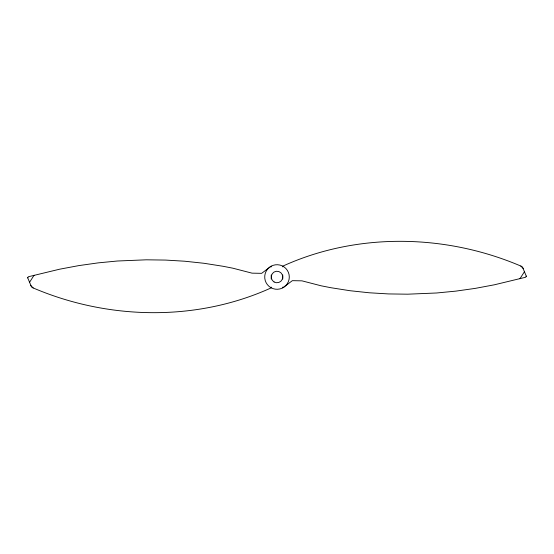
<?xml version="1.0" encoding="UTF-8"?>
<svg xmlns="http://www.w3.org/2000/svg" width="554" height="554" viewBox="0 0 554 554"><rect width="100%" height="100%" fill="white"/><g stroke="black" fill="none" stroke-linecap="round" stroke-linejoin="round"><path stroke-width="0.83" d="M271.238 279.029L271.238 274.971M271.238 266.883L271.238 266.149L261.64 273.337L252.035 273.157L232.839 268.191L223.234 266.308L204.038 263.288L184.711 261.218L165.507 260.075L146.311 259.812L117.386 261.01L98.183 262.873L78.855 265.601L59.659 269.196L28.372 276.744L27.735 277.907L31.439 286.737A4.598 4.342 0 0 0 33.233 287.976C108.265 320.011 196.518 321.839 271.238 287.851L271.238 287.117M282.762 287.117L282.762 287.851L292.36 280.663L301.965 280.843L321.161 285.809L330.766 287.692L349.962 290.712L369.289 292.782L388.493 293.925L407.689 294.188L436.614 292.99L455.817 291.127L475.145 288.399L494.341 284.804L525.628 277.256L526.265 276.093L522.561 267.263A4.598 4.342 0 0 0 520.767 266.024C445.735 233.989 357.482 232.161 282.762 266.149L282.762 266.883M282.762 279.029L282.762 274.971M29.48 282.422L34.057 275.269M519.943 278.731L524.52 271.578M520.767 266.024L523.364 268.565M30.636 285.435L33.233 287.976M526.265 276.093L526.265 276.695M27.735 277.305L27.735 277.907M270.858 287.644A12.292 12.292 0 0 0 289.292 277A12.292 12.292 0 0 0 270.858 266.356A12.292 12.292 0 0 0 270.858 287.644M274.119 281.986A5.762 5.762 0 0 0 282.762 277A5.762 5.762 0 0 0 274.119 272.014A5.762 5.762 0 0 0 274.119 281.986"/></g></svg>
